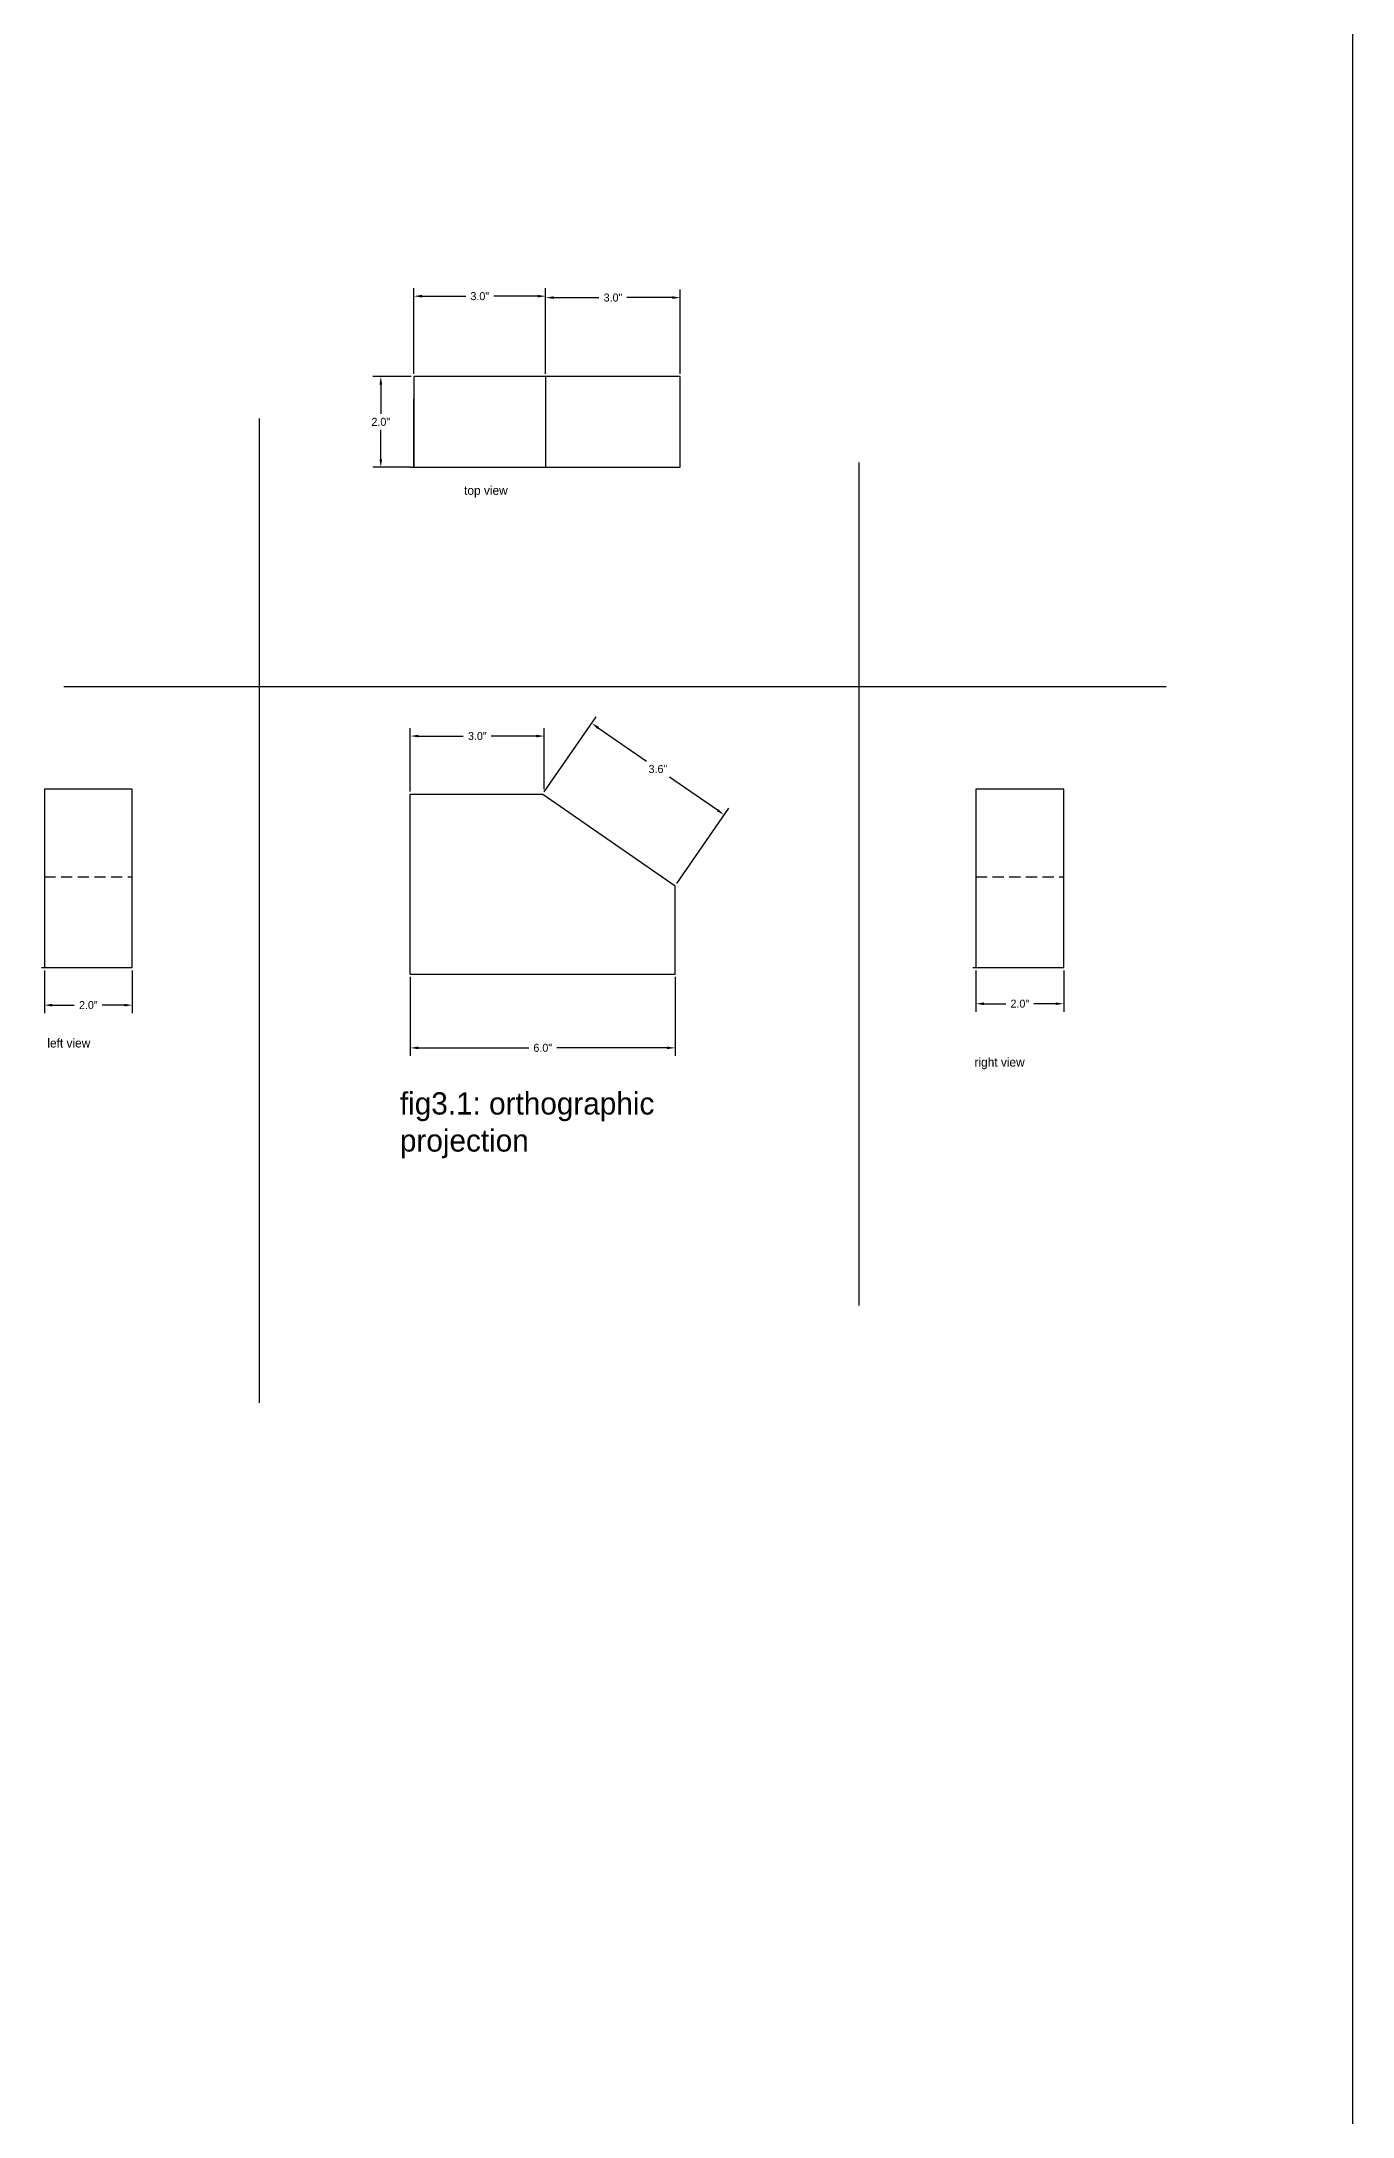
# Model space of a CAD drawing. Header units: inches. Extents: x 40 to 360, y -70 to 91.
# Drawn here: x 204.77 to 234.26, y 10.47 to 57.16 of the extents above; entities that cross this region are included whole.
import ezdxf

# ---------------------------------------------------------------- set-up
doc = ezdxf.new("R2010")
doc.units = ezdxf.units.IN
doc.header["$MEASUREMENT"] = 0
doc.linetypes.add('DASHED2', pattern=[0.375, 0.25, -0.125])
doc.dimstyles.get("Standard").update_dxf_attribs({"dimtxt": 0.18, "dimasz": 0.18, "dimexe": 0.18, "dimexo": 0.0625, "dimgap": 0.09, "dimtad": 0, "dimtih": 1, "dimtoh": 1, "dimdec": 1, "dimzin": 0, "dimdsep": 46, "dimlunit": 3, "dimtxsty": 'Standard', "dimcen": 0.09, "dimadec": 0, "dimazin": 0, "dimtfac": 1, "dimtdec": 1, "dimtofl": 0, "dimtmove": 0, "dimatfit": 3, "dimfxl": 1, "dimtolj": 1, "dimtzin": 0, "dimarcsym": 0})

# ---------------------------------------------------------------- blocks, each defined once
blk = doc.blocks.new('*D9')
at = {"color": 0, "lineweight": -2}
for p, q in [((213.065, 36.113), (213.065, 34.336)), ((219.024, 36.113), (219.024, 34.336)), ((213.245, 34.516), (215.73, 34.516)), ((218.844, 34.516), (216.36, 34.516))]:
    blk.add_line(p, q, dxfattribs=at)
at = {"color": 0}
for points in [[(213.245, 34.546), (213.245, 34.486), (213.065, 34.516)], [(218.844, 34.546), (218.844, 34.486), (219.024, 34.516)]]:
    blk.add_solid(points, dxfattribs=at)
at = {"layer": 'Defpoints', "color": 0}
for p in [(213.065, 36.176), (219.024, 36.176), (219.024, 34.516)]:
    blk.add_point(p, dxfattribs=at)
at = {"color": 0, "insert": (216.045, 34.516), "char_height": 0.18, "attachment_point": 5}
blk.add_mtext('\\A1;6.0"', dxfattribs=at)
blk = doc.blocks.new('*D10')
at = {"color": 0, "lineweight": -2}
for p, q in [((216.08, 40.274), (217.249, 41.966)), ((217.294, 41.715), (218.376, 40.969)), ((219.978, 39.862), (218.897, 40.609)), ((219.06, 38.215), (220.229, 39.908))]:
    blk.add_line(p, q, dxfattribs=at)
at = {"color": 0}
for points in [[(217.311, 41.74), (217.277, 41.691), (217.146, 41.818)], [(219.995, 39.886), (219.961, 39.837), (220.126, 39.759)]]:
    blk.add_solid(points, dxfattribs=at)
at = {"layer": 'Defpoints', "color": 0}
for p in [(216.044, 40.222), (220.126, 39.759), (219.024, 38.164)]:
    blk.add_point(p, dxfattribs=at)
at = {"color": 0, "insert": (218.636, 40.789), "char_height": 0.18, "attachment_point": 5}
blk.add_mtext('\\A1;3.6"', dxfattribs=at)
blk = doc.blocks.new('*D11')
at = {"color": 0, "lineweight": -2}
for p, q in [((213.065, 40.285), (213.065, 41.711)), ((216.08, 40.336), (216.08, 41.711)), ((213.245, 41.531), (214.258, 41.531)), ((215.9, 41.531), (214.888, 41.531))]:
    blk.add_line(p, q, dxfattribs=at)
at = {"color": 0}
for points in [[(213.245, 41.561), (213.245, 41.501), (213.065, 41.531)], [(215.9, 41.561), (215.9, 41.501), (216.08, 41.531)]]:
    blk.add_solid(points, dxfattribs=at)
at = {"layer": 'Defpoints', "color": 0}
for p in [(216.08, 41.531), (213.065, 40.222), (216.08, 40.274)]:
    blk.add_point(p, dxfattribs=at)
at = {"color": 0, "insert": (214.573, 41.531), "char_height": 0.18, "attachment_point": 5}
blk.add_mtext('\\A1;3.0"', dxfattribs=at)
blk = doc.blocks.new('*D20')
at = {"color": 0, "lineweight": -2}
for p, q in [((225.79, 36.259), (225.79, 35.329)), ((227.766, 36.259), (227.766, 35.329)), ((225.97, 35.509), (226.463, 35.509)), ((227.586, 35.509), (227.093, 35.509))]:
    blk.add_line(p, q, dxfattribs=at)
at = {"color": 0}
for points in [[(225.97, 35.539), (225.97, 35.479), (225.79, 35.509)], [(227.586, 35.539), (227.586, 35.479), (227.766, 35.509)]]:
    blk.add_solid(points, dxfattribs=at)
at = {"layer": 'Defpoints', "color": 0}
for p in [(225.79, 36.321), (227.766, 36.321), (227.766, 35.509)]:
    blk.add_point(p, dxfattribs=at)
at = {"color": 0, "insert": (226.778, 35.509), "char_height": 0.18, "attachment_point": 5}
blk.add_mtext('\\A1;2.0"', dxfattribs=at)
blk = doc.blocks.new('*D21')
at = {"color": 0, "lineweight": -2}
for p, q in [((204.833, 36.259), (204.833, 35.297)), ((206.809, 36.259), (206.809, 35.297)), ((205.013, 35.477), (205.506, 35.477)), ((206.629, 35.477), (206.136, 35.477))]:
    blk.add_line(p, q, dxfattribs=at)
at = {"color": 0}
for points in [[(205.013, 35.507), (205.013, 35.447), (204.833, 35.477)], [(206.629, 35.507), (206.629, 35.447), (206.809, 35.477)]]:
    blk.add_solid(points, dxfattribs=at)
at = {"layer": 'Defpoints', "color": 0}
for p in [(204.833, 36.321), (206.809, 36.321), (206.809, 35.477)]:
    blk.add_point(p, dxfattribs=at)
at = {"color": 0, "insert": (205.821, 35.477), "char_height": 0.18, "attachment_point": 5}
blk.add_mtext('\\A1;2.0"', dxfattribs=at)
blk = doc.blocks.new('*D22')
at = {"color": 0, "lineweight": -2}
for p, q in [((213.146, 49.681), (213.146, 51.607)), ((213.326, 51.427), (214.313, 51.427)), ((215.93, 51.427), (214.943, 51.427)), ((216.11, 49.681), (216.11, 51.607))]:
    blk.add_line(p, q, dxfattribs=at)
at = {"color": 0}
for points in [[(213.326, 51.457), (213.326, 51.397), (213.146, 51.427)], [(215.93, 51.457), (215.93, 51.397), (216.11, 51.427)]]:
    blk.add_solid(points, dxfattribs=at)
at = {"layer": 'Defpoints', "color": 0}
for p in [(216.11, 51.427), (213.146, 49.619), (216.11, 49.619)]:
    blk.add_point(p, dxfattribs=at)
at = {"color": 0, "insert": (214.628, 51.427), "char_height": 0.18, "attachment_point": 5}
blk.add_mtext('\\A1;3.0"', dxfattribs=at)
blk = doc.blocks.new('*D23')
at = {"color": 0, "lineweight": -2}
for p, q in [((216.11, 49.744), (216.11, 51.575)), ((216.29, 51.395), (217.31, 51.395)), ((218.96, 51.395), (217.94, 51.395)), ((219.14, 49.681), (219.14, 51.575))]:
    blk.add_line(p, q, dxfattribs=at)
at = {"color": 0}
for points in [[(216.29, 51.425), (216.29, 51.365), (216.11, 51.395)], [(218.96, 51.425), (218.96, 51.365), (219.14, 51.395)]]:
    blk.add_solid(points, dxfattribs=at)
at = {"layer": 'Defpoints', "color": 0}
for p in [(219.14, 51.395), (216.11, 49.681), (219.14, 49.619)]:
    blk.add_point(p, dxfattribs=at)
at = {"color": 0, "insert": (217.625, 51.395), "char_height": 0.18, "attachment_point": 5}
blk.add_mtext('\\A1;3.0"', dxfattribs=at)
blk = doc.blocks.new('*D24')
at = {"color": 0, "lineweight": -2}
for p, q in [((213.084, 49.619), (212.221, 49.619)), ((212.401, 49.439), (212.401, 48.779)), ((212.401, 47.759), (212.401, 48.419)), ((213.084, 47.579), (212.221, 47.579))]:
    blk.add_line(p, q, dxfattribs=at)
at = {"color": 0}
for points in [[(212.371, 49.439), (212.431, 49.439), (212.401, 49.619)], [(212.371, 47.759), (212.431, 47.759), (212.401, 47.579)]]:
    blk.add_solid(points, dxfattribs=at)
at = {"layer": 'Defpoints', "color": 0}
for p in [(212.401, 49.619), (213.146, 49.619), (213.146, 47.579)]:
    blk.add_point(p, dxfattribs=at)
at = {"color": 0, "insert": (212.401, 48.599), "char_height": 0.18, "attachment_point": 5}
blk.add_mtext('\\A1;2.0"', dxfattribs=at)

msp = doc.modelspace()

# ---------------------------------------------------------------- linework, layer by layer
for p, q in [((234.263, 90.933), (234.263, -69.984)), ((216.11, 49.619), (213.146, 49.619)), ((213.146, 49.619), (213.146, 47.579)), ((219.14, 49.619), (216.11, 49.619)), ((216.11, 49.619), (216.11, 47.579)), ((219.14, 47.579), (219.14, 49.619)), ((213.146, 47.579), (213.146, 49.121)), ((209.661, 48.675), (209.661, 26.531)), ((223.157, 47.688), (223.157, 28.723)), ((213.08, 47.579), (216.11, 47.579)), ((216.11, 47.579), (219.14, 47.579)), ((219.14, 47.579), (219.14, 47.579)), ((219.14, 47.579), (219.14, 47.579)), ((205.272, 42.646), (230.069, 42.646)), ((206.809, 40.336), (204.833, 40.336)), ((204.833, 40.336), (204.833, 38.361)), ((206.809, 38.361), (206.809, 40.336)), ((213.065, 36.176), (213.065, 40.222)), ((213.065, 40.222), (216.044, 40.222)), ((216.044, 40.222), (219.024, 38.164)), ((227.766, 40.336), (225.79, 40.336)), ((225.79, 40.336), (225.79, 38.361)), ((227.766, 38.361), (227.766, 40.336)), ((204.833, 38.361), (204.833, 38.361)), ((204.833, 38.361), (204.833, 36.321)), ((204.833, 38.361), (204.833, 38.361)), ((206.809, 36.321), (206.809, 38.361)), ((225.79, 38.361), (225.79, 38.361)), ((225.79, 38.361), (225.79, 36.321)), ((225.79, 38.361), (225.79, 38.361)), ((227.766, 36.321), (227.766, 38.361)), ((227.766, 38.361), (227.766, 38.361)), ((219.024, 36.176), (219.024, 38.164)), ((213.065, 36.176), (213.065, 36.457)), ((204.767, 36.321), (206.809, 36.321)), ((213.065, 36.176), (219.024, 36.176)), ((213.065, 36.176), (213.065, 36.176)), ((219.024, 36.176), (219.024, 36.176)), ((225.724, 36.321), (227.766, 36.321))]:
    msp.add_line(p, q)
at = {"linetype": 'DASHED2'}
for p, q in [((204.833, 38.361), (206.809, 38.361)), ((225.79, 38.361), (227.766, 38.361))]:
    msp.add_line(p, q, dxfattribs=at)

# ---------------------------------------------------------------- texts
at = {"attachment_point": 1}
for s, insert, char_height, width in [('top view', (214.275, 47.158), 0.2, 2.97369), ('{\\H0.2x;left view}', (204.899, 34.724), 1, 3.23279), ('right view', (225.758, 34.295), 0.2, 2.28431), ('fig3.1: orthographic projection', (212.831, 33.516), 0.5, 7.49091)]:
    msp.add_mtext(s, dxfattribs=dict(at, insert=insert, char_height=char_height, width=width))

# ---------------------------------------------------------------- dimensions: what is measured, and where the dimension line sits
for base, p1, p2, picture, middle in [((216.11, 51.427), (213.146, 49.619), (216.11, 49.619), '*D22', (214.628, 51.427)), ((219.14, 51.395), (216.11, 49.681), (219.14, 49.619), '*D23', (217.625, 51.395)), ((216.08, 41.531), (213.065, 40.222), (216.08, 40.274), '*D11', (214.573, 41.531)), ((206.809, 35.477), (204.833, 36.321), (206.809, 36.321), '*D21', (205.821, 35.477)), ((219.024, 34.516), (213.065, 36.176), (219.024, 36.176), '*D9', (216.045, 34.516)), ((227.766, 35.509), (225.79, 36.321), (227.766, 36.321), '*D20', (226.778, 35.509))]:
    dim = msp.add_linear_dim(base=base, p1=p1, p2=p2, dimstyle='Standard')
    dim.commit()
    dim.dimension.update_dxf_attribs({"geometry": picture, "text_midpoint": middle})
dim = msp.add_linear_dim(base=(212.401, 49.619), p1=(213.146, 47.579), p2=(213.146, 49.619), angle=90, dimstyle='Standard')
dim.commit()
dim.dimension.update_dxf_attribs({"geometry": '*D24', "text_midpoint": (212.401, 48.599)})
dim = msp.add_aligned_dim(p1=(216.044, 40.222), p2=(219.024, 38.164), distance=1.939, dimstyle='Standard')
dim.commit()
dim.dimension.update_dxf_attribs({"geometry": '*D10', "text_midpoint": (218.636, 40.789)})

doc.saveas('drawing.dxf')
